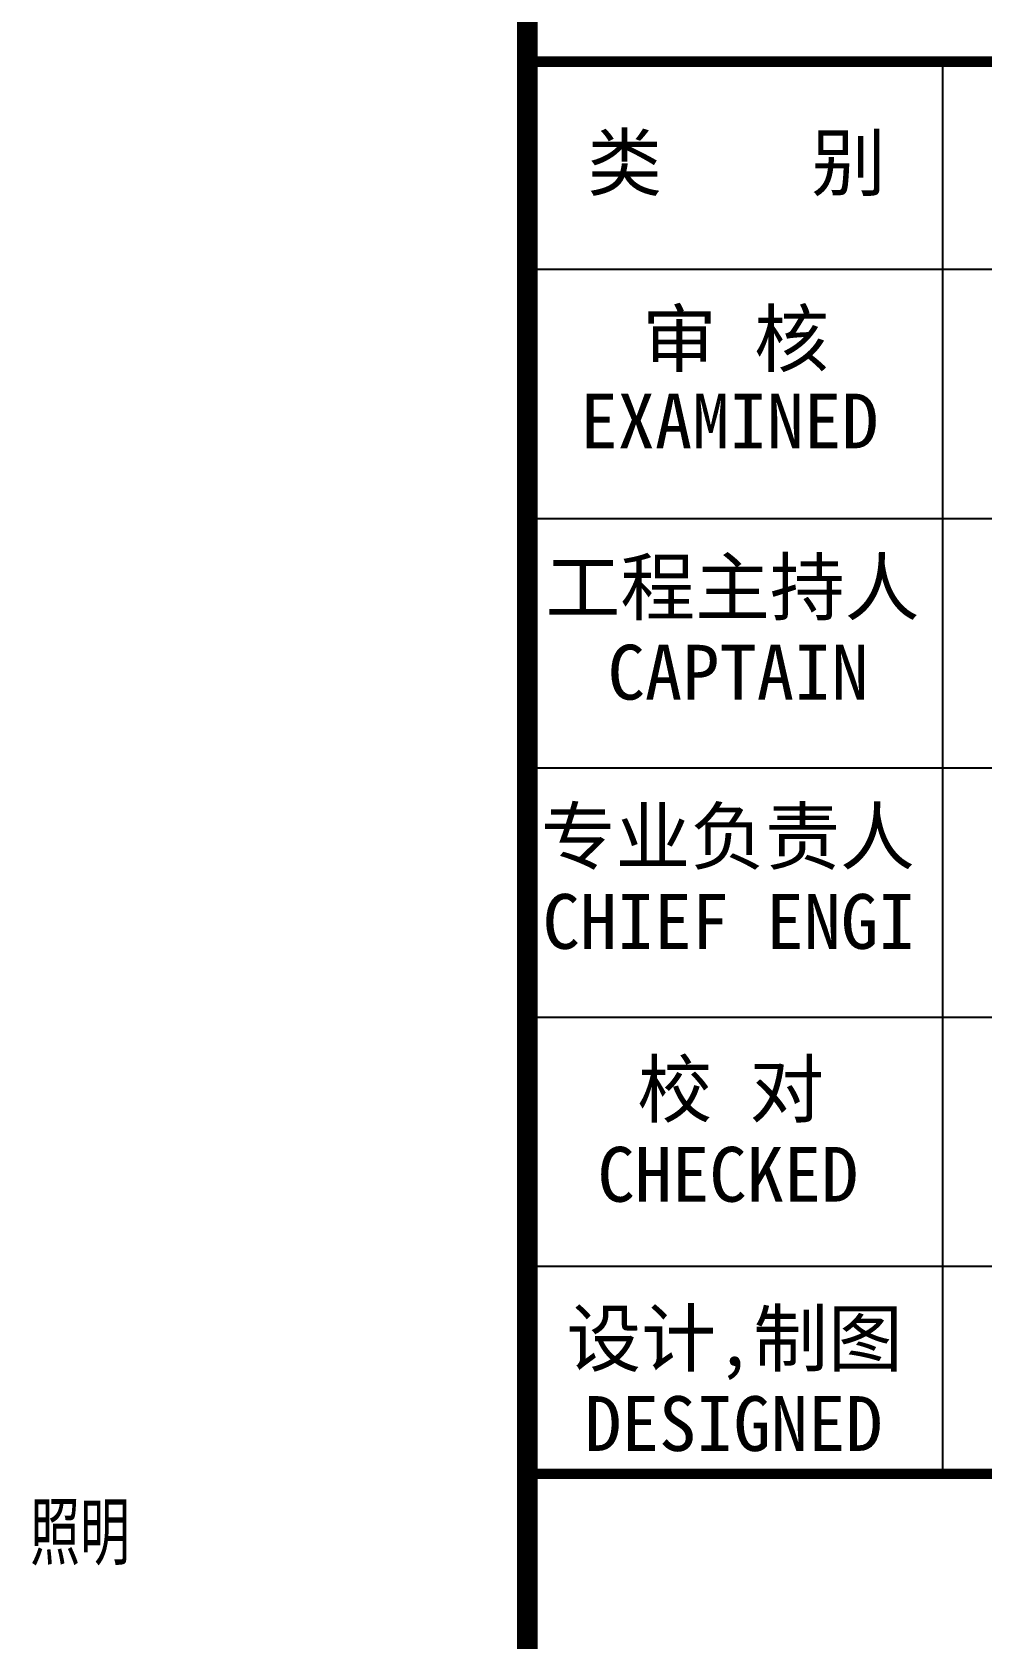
# Model space of a CAD drawing. Extents: x 1680110 to 2699828, y 269661 to 891349.
# Drawn here: x 2411456 to 2416011, y 665917 to 673623 of the extents above; entities that cross this region are included whole.
import ezdxf

# ---------------------------------------------------------------- set-up
doc = ezdxf.new("R2010")
doc.units = 0
doc.header["$LTSCALE"] = 1000
doc.header["$MEASUREMENT"] = 0
doc.layers.add('图框', color=4, linetype='Continuous')
doc.layers.add('文字', color=6, linetype='Continuous')
doc.styles.add('_TEL_DIM', font='SIMPLEX', dxfattribs={"width": 0.8, "height": 3.5, "bigfont": 'HZTXT'})
doc.styles.add('STYLE-黑体', font='simhei.ttf')

# ---------------------------------------------------------------- blocks, each defined once
blk = doc.blocks.new('A$C31D40216')
at = {"layer": '图框', "color": 0}
for p, q in [((74, 45379), (9088, 45379)), ((74, 45379), (9088, 45379)), ((74, 43586), (9088, 43586)), ((74, 41793), (9088, 41793)), ((74, 40000), (9088, 40000)), ((74, 38208), (9088, 38208))]:
    blk.add_line(p, q, dxfattribs=at)
at = {"layer": '图框', "color": 4, "const_width": 148}
blk.add_lwpolyline([(74, 60000), (74, 0)], dxfattribs=at)
at = {"layer": '图框', "color": 0, "const_width": 75}
blk.add_lwpolyline([(74, 46873), (9088, 46873), (9088, 31634), (74, 31634)], close=True, dxfattribs=at)
at = {"layer": '图框', "color": 0}
for points in [[(3062, 45379), (3062, 46873)], [(3062, 36714), (3062, 45379)]]:
    blk.add_lwpolyline(points, dxfattribs=at)
at = {"layer": '图框', "color": 0, "const_width": 75}
blk.add_lwpolyline([(74, 36714), (9088, 36714)], dxfattribs=at)
at = {"layer": '图框', "color": 0, "style": 'STYLE-黑体'}
for s, p in [('类    别 ', (505, 45950)), ('审 核', (899, 44683)), ('EXAMINED ', (455, 44091)), ('工程主持人', (205, 42896)), ('CAPTAIN', (651, 42284)), ('专业负责人', (171, 41103)), ('CHIEF ENGI', (183, 40491)), ('校 对', (865, 39284)), ('CHECKED  ', (578, 38672)), ('设计,制图', (355, 37492)), ('DESIGNED ', (484, 36879))]:
    blk.add_text(s, height=394.4, dxfattribs=at).set_placement(p)

msp = doc.modelspace()

# ---------------------------------------------------------------- block references
at = {"xscale": 0.6666666666666666, "yscale": 0.6666666666666666, "zscale": 0.6666666666666666}
msp.add_blockref('A$C31D40216', (2413781.5, 642232.4), dxfattribs=at)

# ---------------------------------------------------------------- texts
at = {"layer": '文字', "linetype": 'ByBlock', "style": '_TEL_DIM', "width": 0.8}
msp.add_text('照明', height=299.74, dxfattribs=at).set_placement((2411445.7, 666271.4))

doc.saveas('drawing.dxf')
